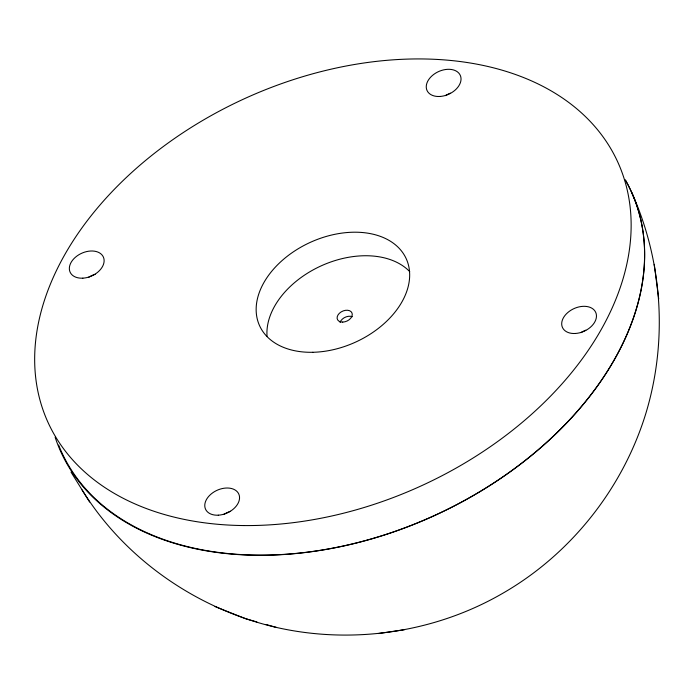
<?xml version="1.0" encoding="UTF-8"?>
<svg xmlns="http://www.w3.org/2000/svg" width="694" height="694" viewBox="0 0 694 694"><rect width="100%" height="100%" fill="white"/><g stroke="black" fill="none" stroke-linecap="round" stroke-linejoin="round"><path stroke-width="1.04" d="M82.083 489.921C125.015 559.39 197.226 609.089 276.533 627.454C352.63 644.631 434.834 632.572 502.43 593.483C570.641 554.341 622.683 488.732 645.793 413.615C667.836 341.17 662.718 261.118 631.505 192.108M378.161 633.553L404.446 629.718M256.849 621.911L245.633 618.736L215.019 606.556M266.175 624.522L276.533 627.454M71.031 472.12L89.613 502.014M658.719 299.01L654.251 264.336M625.71 180.622A313.202 212.806 -24.6 0 1 437.931 513.95A313.202 212.806 -24.6 0 1 58.617 445.045M267.034 336.148A80.617 54.774 -24.6 0 1 321.391 265.759A80.617 54.774 -24.6 0 1 409.729 271.632M340.06 322.476A7.972 5.413 -24.6 0 1 352.335 316.724M223.962 514.358A18.261 12.405 -24.6 0 1 230.608 511.313M445.444 95.651A18.261 12.405 -24.6 0 1 450.406 93.17M88.528 277.348A18.261 12.405 -24.6 0 1 95.182 274.295M580.878 332.669A18.261 12.405 -24.6 0 1 585.831 330.188M625.129 179.607A313.497 213.006 -24.6 0 1 432.726 516.353A313.497 213.006 -24.6 0 1 55.147 437.263M243.967 525.558A313.202 212.806 -24.6 0 0 623.906 177.916A313.202 212.806 -24.6 0 0 130.845 173.283A313.202 212.806 -24.6 0 0 243.967 525.558M312.847 352.283A80.617 54.774 -24.6 0 0 407.109 260.831A80.617 54.774 -24.6 0 0 278.771 263.642A80.617 54.774 -24.6 0 0 312.847 352.283M342.706 322.094A7.972 5.413 -24.6 0 0 352.023 313.055A7.972 5.413 -24.6 0 0 339.331 313.332A7.972 5.413 -24.6 0 0 342.706 322.094M218.298 515.182A18.261 12.405 -24.6 0 0 238.779 494.033A18.261 12.405 -24.6 0 0 209.415 495.611A18.261 12.405 -24.6 0 0 218.298 515.182M439.779 96.475A18.261 12.405 -24.6 0 0 460.261 75.316A18.261 12.405 -24.6 0 0 430.896 76.904A18.261 12.405 -24.6 0 0 439.779 96.475M82.872 278.164A18.261 12.405 -24.6 0 0 103.354 257.014A18.261 12.405 -24.6 0 0 73.98 258.602A18.261 12.405 -24.6 0 0 82.872 278.164M575.213 333.484A18.261 12.405 -24.6 0 0 595.695 312.335A18.261 12.405 -24.6 0 0 566.33 313.922A18.261 12.405 -24.6 0 0 575.213 333.484"/></g></svg>
